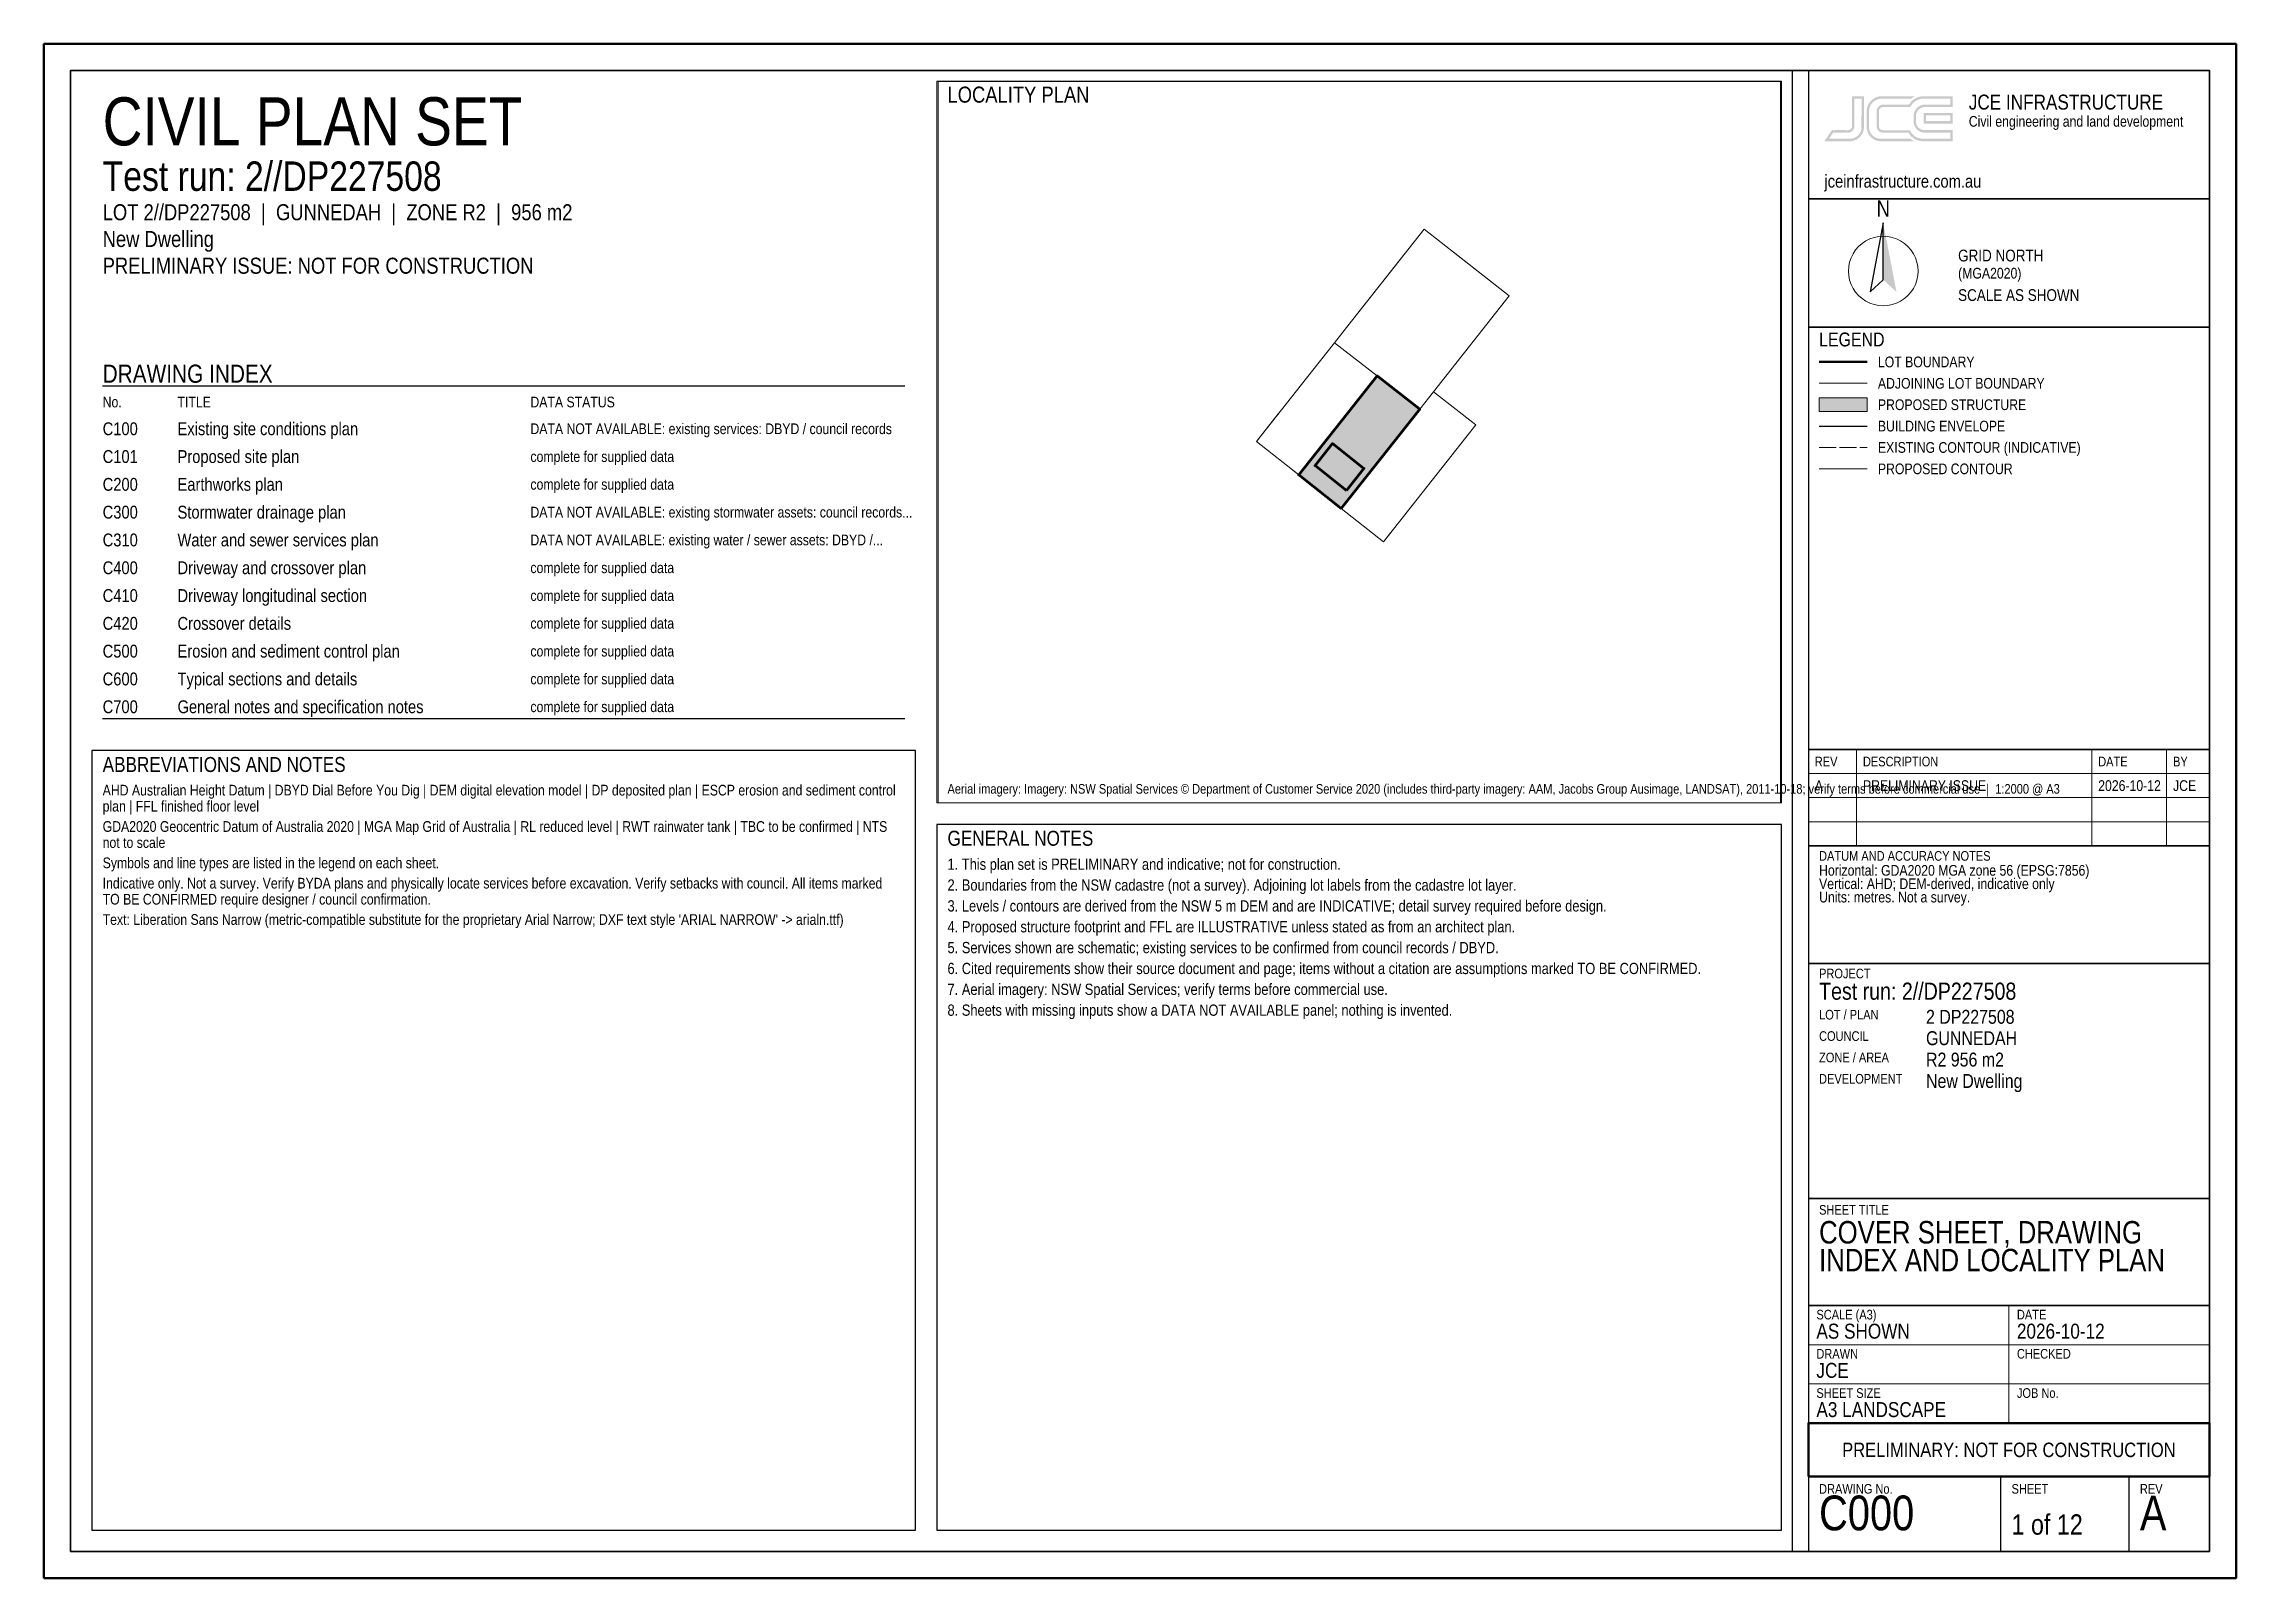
# Paper-space layout 'C000' of a CAD drawing. Header units: metres, sheet in millimetres. Extents: x 5 to 415, y 5 to 292.
# The model-space entities are those that its viewports show. They can reach past a viewport. Long polylines and large blocks are cut down to what shows.
import ezdxf
from ezdxf.enums import TextEntityAlignment as Align

# ---------------------------------------------------------------- set-up
doc = ezdxf.new("R2010")
doc.units = ezdxf.units.M
doc.header["$LTSCALE"] = 2.5
doc.linetypes.add('DASHED', pattern=[1.524, 1.27, -0.254])
for name, color, linetype, lineweight in [('A-BLDG-SLAB', 5, 'CONTINUOUS', 50), ('C-ANNO-LOGO', 2, 'CONTINUOUS', 13), ('C-ANNO-NOTE', 7, 'CONTINUOUS', 18), ('C-ANNO-NRTH', 7, 'CONTINUOUS', 18), ('C-ANNO-STMP', 1, 'CONTINUOUS', 35), ('C-ANNO-TABL', 7, 'CONTINUOUS', 18), ('C-ANNO-TTLB', 7, 'CONTINUOUS', 25), ('C-IMAG-LOCL', 8, 'CONTINUOUS', 13), ('C-PROP-ADJN', 9, 'CONTINUOUS', 13), ('C-PROP-BDY', 3, 'CONTINUOUS', 50), ('C-TOPO-EXST', 8, 'DASHED', 13), ('C-TOPO-PROP', 6, 'CONTINUOUS', 18), ('C-ZONE-ENVL', 1, 'CONTINUOUS', 35)]:
    doc.layers.add(name, color=color, linetype=linetype, lineweight=lineweight)
doc.layers.add('C-ANNO-VPRT', color=7, linetype='CONTINUOUS', lineweight=13, plot=False)
doc.styles.add('ARIAL NARROW', font='arialn.ttf')
picture_1 = doc.add_image_def('image1.png', size_in_pixel=(1400, 1200))

msp = doc.modelspace()

# ---------------------------------------------------------------- hatches: boundary and pattern name
at = {"layer": 'A-BLDG-SLAB', "true_color": 0x1a33b2}
for points in [[(238462.93, 6569526.4), (238462.75, 6569526.24), (238462.57, 6569526.1), (238462.37, 6569525.97), (238462.16, 6569525.87), (238461.94, 6569525.79), (238461.71, 6569525.73), (238461.48, 6569525.69), (238461.24, 6569525.67), (238461.01, 6569525.68), (238460.77, 6569525.71), (238460.54, 6569525.76), (238460.32, 6569525.84), (238460.11, 6569525.93), (238459.9, 6569526.05), (238459.71, 6569526.19), (238447.94, 6569535.49), (238447.76, 6569535.64), (238447.6, 6569535.81), (238447.46, 6569536), (238447.33, 6569536.2), (238447.23, 6569536.41), (238447.15, 6569536.63), (238447.08, 6569536.86), (238447.05, 6569537.09), (238447.03, 6569537.33), (238447.04, 6569537.56), (238447.07, 6569537.8), (238447.12, 6569538.03), (238447.2, 6569538.25), (238447.29, 6569538.46), (238447.41, 6569538.67), (238447.55, 6569538.86), (238454.06, 6569547.1), (238454.21, 6569547.27), (238454.38, 6569547.44), (238454.57, 6569547.58), (238454.77, 6569547.7), (238454.98, 6569547.81), (238455.2, 6569547.89), (238455.43, 6569547.95), (238455.66, 6569547.99), (238455.9, 6569548.01), (238456.13, 6569548), (238456.36, 6569547.97), (238456.59, 6569547.92), (238456.82, 6569547.84), (238457.03, 6569547.75), (238457.24, 6569547.63), (238457.43, 6569547.49), (238469.2, 6569538.19), (238469.37, 6569538.04), (238469.53, 6569537.86), (238469.68, 6569537.68), (238469.8, 6569537.48), (238469.91, 6569537.27), (238469.99, 6569537.05), (238470.05, 6569536.82), (238470.09, 6569536.59), (238470.11, 6569536.35), (238470.1, 6569536.12), (238470.07, 6569535.88), (238470.02, 6569535.65), (238469.94, 6569535.43), (238469.85, 6569535.22), (238469.73, 6569535.01), (238469.59, 6569534.82), (238463.08, 6569526.58)], [(238449.43, 6569537.37), (238455.94, 6569545.61), (238467.71, 6569536.31), (238461.2, 6569528.07)]]:
    msp.add_hatch(color=7, dxfattribs=at).paths.add_polyline_path(points)
at = {"layer": 'A-BLDG-SLAB', "true_color": 0xc7d6ff, "transparency": 33554623}
msp.add_hatch(color=7, dxfattribs=at).paths.add_polyline_path([(238449.43, 6569537.37), (238455.94, 6569545.61), (238467.71, 6569536.31), (238461.2, 6569528.07)])
msp.add_hatch(color=7, dxfattribs=at).paths.add_polyline_path([(238449.43, 6569537.37), (238455.94, 6569545.61), (238467.71, 6569536.31), (238461.2, 6569528.07)])
at = {"layer": 'C-PROP-BDY', "true_color": 0xffe633, "transparency": 33554521}
msp.add_hatch(color=7, dxfattribs=at).paths.add_polyline_path([(238443.33, 6569533.9), (238472.59, 6569570.9), (238488.56, 6569558.47), (238459.21, 6569521.36)])
at = {"layer": 'C-PROP-BDY', "true_color": 0xe6f5e0}
msp.add_hatch(color=7, dxfattribs=at).paths.add_polyline_path([(238443.33, 6569533.9), (238472.59, 6569570.9), (238488.56, 6569558.47), (238459.21, 6569521.36)])

# ---------------------------------------------------------------- linework, layer by layer
at = {"layer": 'A-BLDG-SLAB', "lineweight": 60, "true_color": 0x14339e}
msp.add_lwpolyline([(238461.2, 6569528.07), (238449.43, 6569537.37), (238455.94, 6569545.61), (238467.71, 6569536.31)], close=True, dxfattribs=at)
at = {"layer": 'C-PROP-ADJN', "lineweight": 9, "true_color": 0x4c4c4c}
for points in [[(238522.07, 6569600.83), (238490.24, 6569625.82), (238459.75, 6569587.27), (238456.63, 6569583.32), (238472.59, 6569570.9), (238488.56, 6569558.47), (238493.7, 6569564.98)], [(238472.59, 6569570.9), (238456.63, 6569583.32), (238446.15, 6569570.07), (238427.46, 6569546.45), (238443.33, 6569533.9)], [(238509.54, 6569552.57), (238493.7, 6569564.98), (238488.56, 6569558.47), (238459.21, 6569521.36), (238474.97, 6569508.86)]]:
    msp.add_lwpolyline(points, close=True, dxfattribs=at)
at = {"layer": 'C-PROP-ADJN', "lineweight": 13, "true_color": 0x595959}
for points in [[(238483.17, 6569616.88), (238459.75, 6569587.27), (238456.63, 6569583.32), (238472.59, 6569570.9), (238488.56, 6569558.47), (238493.7, 6569564.98), (238522.07, 6569600.83)], [(238522.07, 6569600.83), (238501.63, 6569616.88)], [(238435.61, 6569556.75), (238427.46, 6569546.45), (238443.33, 6569533.9), (238461.4, 6569556.75)], [(238477.66, 6569544.69), (238459.21, 6569521.36), (238474.97, 6569508.86), (238477.66, 6569512.26)], [(238441.19, 6569535.6), (238443.33, 6569533.9), (238444.67, 6569535.6)], [(238468.26, 6569532.81), (238459.21, 6569521.36), (238459.28, 6569521.3)]]:
    msp.add_lwpolyline(points, dxfattribs=at)
for points in [[(238472.59, 6569570.9), (238456.63, 6569583.32), (238446.15, 6569570.07), (238427.46, 6569546.45), (238443.33, 6569533.9)], [(238509.54, 6569552.57), (238493.7, 6569564.98), (238488.56, 6569558.47), (238459.21, 6569521.36), (238474.97, 6569508.86)]]:
    msp.add_lwpolyline(points, close=True, dxfattribs=at)
at = {"layer": 'C-PROP-BDY', "lineweight": 60}
msp.add_lwpolyline([(238459.21, 6569521.36), (238488.56, 6569558.47), (238472.59, 6569570.9), (238443.33, 6569533.9)], close=True, dxfattribs=at)
at = {"layer": 'C-PROP-BDY', "lineweight": 50}
msp.add_lwpolyline([(238459.21, 6569521.36), (238488.56, 6569558.47), (238472.59, 6569570.9), (238443.33, 6569533.9)], close=True, dxfattribs=at)
at = {"layer": 'C-PROP-BDY', "lineweight": 35}
msp.add_lwpolyline([(238459.21, 6569521.36), (238488.56, 6569558.47), (238472.59, 6569570.9), (238443.33, 6569533.9)], close=True, dxfattribs=at)
at = {"layer": 'C-PROP-BDY', "lineweight": 50}
for points in [[(238461.4, 6569556.75), (238443.33, 6569533.9), (238459.21, 6569521.36)], [(238459.21, 6569521.36), (238477.66, 6569544.69)], [(238444.67, 6569535.6), (238443.33, 6569533.9), (238459.21, 6569521.36)], [(238459.21, 6569521.36), (238468.26, 6569532.81)]]:
    msp.add_lwpolyline(points, dxfattribs=at)

# ---------------------------------------------------------------- pictures from other files: only their frames are drawn
at = {"layer": 'C-IMAG-LOCL'}
image = msp.add_image(picture_1, insert=(238308.45, 6569411.13), size_in_units=(315, 270), dxfattribs=dict(at, fade=35))

psp = doc.layouts.new('C000')

# ---------------------------------------------------------------- hatches: boundary and pattern name
at = {"layer": 'A-BLDG-SLAB', "true_color": 0xc7d6ff, "transparency": 33554585}
psp.add_hatch(color=7, dxfattribs=at).paths.add_polyline_path([(337, 223.2), (346, 223.2), (346, 225.8), (337, 225.8)])
at = {"layer": 'C-ANNO-LOGO', "true_color": 0xc79929}
h = psp.add_hatch(color=7, dxfattribs=at)
h.paths.add_polyline_path([(345.37, 282.21), (343.18, 282.21), (343.18, 276.57), (343.12, 276.31), (342.96, 276.08), (342.68, 275.9), (342.43, 275.85), (340.09, 275.86), (339.88, 275.84), (339.43, 275.86), (338.08, 273.92), (338.02, 273.79), (342.91, 273.78), (343.14, 273.81), (343.49, 273.89), (344.02, 274.11), (344.42, 274.38), (344.68, 274.64), (344.94, 274.95), (345.18, 275.38), (345.28, 275.7), (345.38, 276.15)])
h.paths.add_polyline_path([(344.92, 281.76), (344.95, 281.7), (344.92, 276.05), (344.76, 275.53), (344.47, 275.07), (344.11, 274.71), (343.76, 274.49), (343.43, 274.35), (343.03, 274.26), (342.68, 274.24), (342.32, 274.26), (342.04, 274.24), (338.88, 274.25), (338.87, 274.28), (339.65, 275.39), (342.56, 275.39), (342.97, 275.53), (343.19, 275.69), (343.36, 275.87), (343.49, 276.09), (343.59, 276.39), (343.6, 281.73), (343.63, 281.76)], flags=16)
psp.add_hatch(color=7, dxfattribs=at).paths.add_polyline_path([(346.68, 281.33), (346.34, 280.89), (346.16, 280.55), (346.02, 280.18), (345.94, 279.82), (345.92, 279.59), (345.92, 276.15), (346.02, 275.66), (346.21, 275.19), (346.49, 274.76), (346.76, 274.48), (347.07, 274.23), (347.45, 274.02), (347.78, 273.89), (348.19, 273.81), (348.48, 273.78), (354.69, 273.79), (354.67, 273.84), (354.4, 273.99), (354.08, 274.25), (348.52, 274.24), (348.15, 274.29), (347.69, 274.42), (347.23, 274.68), (346.87, 275.01), (346.65, 275.3), (346.48, 275.63), (346.36, 276.16), (346.36, 279.65), (346.39, 279.89), (346.53, 280.31), (346.71, 280.65), (346.86, 280.87), (347.18, 281.18), (347.47, 281.39), (347.99, 281.64), (348.48, 281.75), (349.01, 281.76), (354.24, 281.75), (354.67, 282.07), (354.85, 282.16), (354.86, 282.21), (348.44, 282.21), (348.09, 282.14), (347.58, 281.96), (347.07, 281.68)])
h = psp.add_hatch(color=7, dxfattribs=at)
h.paths.add_polyline_path([(361.99, 282.19), (356.38, 282.21), (356.16, 282.18), (355.84, 282.12), (355.35, 281.96), (354.82, 281.68), (354.49, 281.44), (354.19, 281.14), (353.82, 280.66), (353.39, 280.64), (348.98, 280.65), (348.8, 280.64), (348.54, 280.55), (348.23, 280.37), (348.03, 280.17), (347.86, 279.89), (347.79, 279.65), (347.79, 276.36), (347.88, 276.07), (348.01, 275.86), (348.18, 275.67), (348.37, 275.53), (348.75, 275.39), (353.74, 275.37), (354.12, 274.82), (354.53, 274.43), (355.03, 274.11), (355.32, 273.98), (355.79, 273.85), (356.33, 273.78), (361.98, 273.79), (361.99, 275.84), (361.96, 275.86), (356.59, 275.86), (356.17, 275.96), (355.74, 276.19), (355.43, 276.5), (355.24, 276.84), (355.18, 277.02), (355.14, 277.23), (355.14, 278.72), (355.23, 279.11), (355.37, 279.38), (355.53, 279.61), (355.69, 279.77), (355.95, 279.95), (356.23, 280.09), (356.44, 280.15), (356.77, 280.19), (361.99, 280.19)])
h.paths.add_polyline_path([(361.56, 281.73), (361.56, 280.67), (361.54, 280.65), (356.56, 280.64), (355.99, 280.48), (355.52, 280.21), (355.14, 279.84), (354.96, 279.57), (354.8, 279.23), (354.74, 279.02), (354.69, 278.71), (354.69, 277.35), (354.74, 276.98), (354.8, 276.78), (354.96, 276.43), (355.15, 276.15), (355.42, 275.88), (355.73, 275.66), (356.08, 275.5), (356.56, 275.39), (361.49, 275.41), (361.56, 275.36), (361.56, 274.28), (361.53, 274.25), (356.66, 274.26), (356.6, 274.24), (356.13, 274.26), (355.47, 274.42), (355.06, 274.62), (354.75, 274.83), (354.29, 275.3), (354.19, 275.45), (353.99, 275.85), (348.89, 275.85), (348.66, 275.9), (348.49, 275.99), (348.35, 276.13), (348.25, 276.3), (348.22, 276.47), (348.23, 279.61), (348.28, 279.77), (348.41, 279.94), (348.68, 280.13), (348.98, 280.19), (354.05, 280.19), (354.09, 280.22), (354.22, 280.46), (354.41, 280.72), (354.78, 281.09), (354.97, 281.24), (355.29, 281.44), (355.55, 281.55), (355.93, 281.68), (356.34, 281.75), (361.54, 281.76)], flags=16)
h = psp.add_hatch(color=7, dxfattribs=at)
h.paths.add_polyline_path([(356.58, 279.08), (356.57, 277.13), (356.61, 277.09), (361.62, 277.08), (361.99, 277.1), (361.99, 279.09)])
h.paths.add_polyline_path([(357.01, 278.61), (357.08, 278.65), (361.54, 278.64), (361.56, 278.62), (361.56, 277.56), (361.54, 277.54), (357.04, 277.54), (357.01, 277.61)], flags=16)
at = {"layer": 'C-ANNO-NRTH', "true_color": 0x000000}
psp.add_hatch(color=7, dxfattribs=at).paths.add_polyline_path([(349, 258.5), (351.47, 245.6), (349, 247.88)])

# ---------------------------------------------------------------- linework, layer by layer
at = {"layer": 'A-BLDG-SLAB', "lineweight": 18, "true_color": 0x14339e}
psp.add_lwpolyline([(337, 223.2), (346, 223.2), (346, 225.8), (337, 225.8)], close=True, dxfattribs=at)
at = {"layer": 'C-ANNO-NRTH', "lineweight": 25}
psp.add_lwpolyline([(349, 258.5), (346.53, 245.6), (349, 247.88)], close=True, dxfattribs=at)
at = {"layer": 'C-ANNO-NRTH', "lineweight": 18}
for points in [[(345.04, 254.66), (344.4, 254.1)], [(345.75, 255.13), (345.04, 254.66)], [(346.51, 255.51), (345.75, 255.13)], [(347.32, 255.78), (346.51, 255.51)], [(348.15, 255.94), (347.32, 255.78)], [(349, 256), (348.15, 255.94)], [(349.85, 255.94), (349, 256)], [(350.68, 255.78), (349.85, 255.94)], [(351.49, 255.51), (350.68, 255.78)], [(352.25, 255.13), (351.49, 255.51)], [(352.96, 254.66), (352.25, 255.13)], [(353.6, 254.1), (352.96, 254.66)], [(342.56, 250.35), (342.5, 249.5)], [(342.72, 251.18), (342.56, 250.35)], [(342.99, 251.99), (342.72, 251.18)], [(343.37, 252.75), (342.99, 251.99)], [(343.84, 253.46), (343.37, 252.75)], [(344.4, 254.1), (343.84, 253.46)], [(354.16, 253.46), (353.6, 254.1)], [(354.63, 252.75), (354.16, 253.46)], [(355.01, 251.99), (354.63, 252.75)], [(355.28, 251.18), (355.01, 251.99)], [(355.44, 250.35), (355.28, 251.18)], [(355.5, 249.5), (355.44, 250.35)], [(342.5, 249.5), (342.56, 248.65)], [(342.56, 248.65), (342.72, 247.82)], [(342.72, 247.82), (342.99, 247.01)], [(342.99, 247.01), (343.37, 246.25)], [(343.37, 246.25), (343.84, 245.54)], [(354.16, 245.54), (354.63, 246.25)], [(354.63, 246.25), (355.01, 247.01)], [(355.01, 247.01), (355.28, 247.82)], [(355.28, 247.82), (355.44, 248.65)], [(355.44, 248.65), (355.5, 249.5)], [(343.84, 245.54), (344.4, 244.9)], [(344.4, 244.9), (345.04, 244.34)], [(345.04, 244.34), (345.75, 243.87)], [(345.75, 243.87), (346.51, 243.49)], [(346.51, 243.49), (347.32, 243.22)], [(347.32, 243.22), (348.15, 243.06)], [(348.15, 243.06), (349, 243)], [(349, 243), (349.85, 243.06)], [(349.85, 243.06), (350.68, 243.22)], [(350.68, 243.22), (351.49, 243.49)], [(351.49, 243.49), (352.25, 243.87)], [(352.25, 243.87), (352.96, 244.34)], [(352.96, 244.34), (353.6, 244.9)], [(353.6, 244.9), (354.16, 245.54)]]:
    psp.add_lwpolyline(points, dxfattribs=at)
at = {"layer": 'C-ANNO-STMP', "lineweight": 50, "true_color": 0xb81a1a}
psp.add_lwpolyline([(335, 24), (410, 24), (410, 34), (335, 34)], close=True, dxfattribs=at)
at = {"layer": 'C-ANNO-TABL', "lineweight": 25}
for points in [[(16, 228), (166, 228)], [(16, 165.8), (166, 165.8)]]:
    psp.add_lwpolyline(points, dxfattribs=at)
at = {"layer": 'C-ANNO-TABL', "lineweight": 13}
for points in [[(344, 142), (344, 160)], [(388, 142), (388, 160)], [(402, 142), (402, 160)], [(335, 155.5), (410, 155.5)], [(335, 151), (410, 151)], [(335, 146.5), (410, 146.5)]]:
    psp.add_lwpolyline(points, dxfattribs=at)
at = {"layer": 'C-ANNO-TABL', "lineweight": 25}
for points in [[(14, 14), (168, 14), (168, 159.8), (14, 159.8)], [(172, 14), (330, 14), (330, 146), (172, 146)]]:
    psp.add_lwpolyline(points, close=True, dxfattribs=at)
at = {"layer": 'C-ANNO-TTLB', "lineweight": 50}
psp.add_lwpolyline([(5, 5), (415, 5), (415, 292), (5, 292)], close=True, dxfattribs=at)
at = {"layer": 'C-ANNO-TTLB', "lineweight": 35}
psp.add_lwpolyline([(10, 10), (410, 10), (410, 287), (10, 287)], close=True, dxfattribs=at)
at = {"layer": 'C-ANNO-TTLB', "lineweight": 25}
for points in [[(10, 10), (332, 10), (332, 287), (10, 287)], [(335, 263), (410, 263), (410, 287), (335, 287)], [(335, 239), (410, 239), (410, 263), (335, 263)], [(335, 160), (410, 160), (410, 239), (335, 239)], [(335, 142), (410, 142), (410, 160), (335, 160)], [(335, 120), (410, 120), (410, 142), (335, 142)], [(335, 76), (410, 76), (410, 120), (335, 120)], [(335, 56), (410, 56), (410, 76), (335, 76)], [(335, 34), (410, 34), (410, 56), (335, 56)], [(335, 10), (410, 10), (410, 24), (335, 24)]]:
    psp.add_lwpolyline(points, close=True, dxfattribs=at)
at = {"layer": 'C-ANNO-TTLB', "lineweight": 18}
for points in [[(372.5, 34), (372.5, 56)], [(335, 48.67), (410, 48.67)], [(335, 41.33), (410, 41.33)]]:
    psp.add_lwpolyline(points, dxfattribs=at)
at = {"layer": 'C-ANNO-TTLB', "lineweight": 25}
for points in [[(371, 10), (371, 24)], [(395, 10), (395, 24)]]:
    psp.add_lwpolyline(points, dxfattribs=at)
at = {"layer": 'C-PROP-ADJN', "lineweight": 13, "true_color": 0x595959}
psp.add_lwpolyline([(337, 228.5), (346, 228.5)], dxfattribs=at)
at = {"layer": 'C-PROP-BDY', "lineweight": 50, "true_color": 0x00801a}
psp.add_lwpolyline([(337, 232.5), (346, 232.5)], dxfattribs=at)
at = {"layer": 'C-TOPO-EXST', "linetype": 'DASHED', "lineweight": 13, "true_color": 0x808080}
psp.add_lwpolyline([(337, 216.5), (346, 216.5)], dxfattribs=at)
at = {"layer": 'C-TOPO-PROP', "lineweight": 20, "true_color": 0xb80080}
psp.add_lwpolyline([(337, 212.5), (346, 212.5)], dxfattribs=at)
at = {"layer": 'C-ZONE-ENVL', "lineweight": 30, "true_color": 0xcc1a1a}
psp.add_lwpolyline([(337, 220.5), (346, 220.5)], dxfattribs=at)

# ---------------------------------------------------------------- texts
at = {"layer": 'C-ANNO-NOTE', "style": 'ARIAL NARROW'}
for s, height, p in [('LOCALITY PLAN', 3, (174, 284)), ('CIVIL PLAN SET', 9, (16, 282)), ('Test run: 2//DP227508', 5.5, (16, 270)), ('LOT 2//DP227508  |  GUNNEDAH  |  ZONE R2  |  956 m2', 3, (16, 262)), ('New Dwelling', 3, (16, 257)), ('PRELIMINARY ISSUE: NOT FOR CONSTRUCTION', 3, (16, 252)), ('DRAWING INDEX', 3.4, (16, 232)), ('AHD Australian Height Datum | DBYD Dial Before You Dig | DEM digital elevation model | DP deposited plan | ESCP erosion and sediment control', 2, (16, 153.4)), ('plan | FFL finished floor level', 2, (16, 150.4)), ('GDA2020 Geocentric Datum of Australia 2020 | MGA Map Grid of Australia | RL reduced level | RWT rainwater tank | TBC to be confirmed | NTS', 2, (16, 146.6)), ('not to scale', 2, (16, 143.6)), ('Symbols and line types are listed in the legend on each sheet.', 2, (16, 139.8)), ('1. This plan set is PRELIMINARY and indicative; not for construction.', 2.1, (174, 139.6)), ('Indicative only. Not a survey. Verify BYDA plans and physically locate services before excavation. Verify setbacks with council. All items marked', 2, (16, 136)), ('2. Boundaries from the NSW cadastre (not a survey). Adjoining lot labels from the cadastre lot layer.', 2.1, (174, 135.7)), ('TO BE CONFIRMED require designer / council confirmation.', 2, (16, 133)), ('3. Levels / contours are derived from the NSW 5 m DEM and are INDICATIVE; detail survey required before design.', 2.1, (174, 131.8)), ("Text: Liberation Sans Narrow (metric-compatible substitute for the proprietary Arial Narrow; DXF text style 'ARIAL NARROW' -> arialn.ttf)", 2, (16, 129.2)), ('4. Proposed structure footprint and FFL are ILLUSTRATIVE unless stated as from an architect plan.', 2.1, (174, 127.9)), ('5. Services shown are schematic; existing services to be confirmed from council records / DBYD.', 2.1, (174, 124)), ('6. Cited requirements show their source document and page; items without a citation are assumptions marked TO BE CONFIRMED.', 2.1, (174, 120.1)), ('7. Aerial imagery: NSW Spatial Services; verify terms before commercial use.', 2.1, (174, 116.2)), ('8. Sheets with missing inputs show a DATA NOT AVAILABLE panel; nothing is invented.', 2.1, (174, 112.3))]:
    psp.add_text(s, height=height, dxfattribs=at).set_placement(p, align=Align.TOP_LEFT)
for s, height, p in [('No.', 2, (16, 225)), ('TITLE', 2, (30, 225)), ('DATA STATUS', 2, (96, 225)), ('C100', 2.4, (16, 220)), ('Existing site conditions plan', 2.4, (30, 220)), ('C101', 2.4, (16, 214.8)), ('Proposed site plan', 2.4, (30, 214.8)), ('complete for supplied data', 2, (96, 214.8)), ('C200', 2.4, (16, 209.6)), ('Earthworks plan', 2.4, (30, 209.6)), ('complete for supplied data', 2, (96, 209.6)), ('C300', 2.4, (16, 204.4)), ('Stormwater drainage plan', 2.4, (30, 204.4)), ('C310', 2.4, (16, 199.2)), ('Water and sewer services plan', 2.4, (30, 199.2)), ('C400', 2.4, (16, 194)), ('Driveway and crossover plan', 2.4, (30, 194)), ('complete for supplied data', 2, (96, 194)), ('C410', 2.4, (16, 188.8)), ('Driveway longitudinal section', 2.4, (30, 188.8)), ('complete for supplied data', 2, (96, 188.8)), ('C420', 2.4, (16, 183.6)), ('Crossover details', 2.4, (30, 183.6)), ('complete for supplied data', 2, (96, 183.6)), ('C500', 2.4, (16, 178.4)), ('Erosion and sediment control plan', 2.4, (30, 178.4)), ('complete for supplied data', 2, (96, 178.4)), ('C600', 2.4, (16, 173.2)), ('Typical sections and details', 2.4, (30, 173.2)), ('complete for supplied data', 2, (96, 173.2)), ('C700', 2.4, (16, 168)), ('General notes and specification notes', 2.4, (30, 168)), ('complete for supplied data', 2, (96, 168))]:
    psp.add_text(s, height=height, dxfattribs=at).set_placement(p, align=Align.MIDDLE_LEFT)
at = {"layer": 'C-ANNO-NOTE', "true_color": 0xb21a1a, "style": 'ARIAL NARROW'}
for s, p in [('DATA NOT AVAILABLE: existing services: DBYD / council records', (96, 220)), ('DATA NOT AVAILABLE: existing stormwater assets: council records...', (96, 204.4)), ('DATA NOT AVAILABLE: existing water / sewer assets: DBYD /...', (96, 199.2))]:
    psp.add_text(s, height=2, dxfattribs=at).set_placement(p, align=Align.MIDDLE_LEFT)
at = {"layer": 'C-ANNO-NOTE', "true_color": 0x000000, "style": 'ARIAL NARROW'}
for s, p in [('ABBREVIATIONS AND NOTES', (16, 158.6)), ('GENERAL NOTES', (174, 144.8))]:
    psp.add_text(s, height=2.8, dxfattribs=at).set_placement(p, align=Align.TOP_LEFT)
at = {"layer": 'C-ANNO-NOTE', "style": 'ARIAL NARROW'}
psp.add_text('Aerial imagery: Imagery: NSW Spatial Services © Department of Customer Service 2020 (includes third-party imagery: AAM, Jacobs Group Ausimage, LANDSAT), 2011-10-18; verify terms before commercial use  |  1:2000 @ A3', height=1.8, dxfattribs=at).set_placement((174, 151.2), align=Align.BOTTOM_LEFT)
at = {"layer": 'C-ANNO-NRTH', "style": 'ARIAL NARROW'}
psp.add_text('N', height=3, dxfattribs=at).set_placement((349, 261.2), align=Align.MIDDLE_CENTER)
for s, height, p in [('GRID NORTH', 2.2, (363, 253.5)), ('(MGA2020)', 2, (363, 250.1)), ('SCALE AS SHOWN', 2.2, (363, 246.1))]:
    psp.add_text(s, height=height, dxfattribs=at).set_placement(p, align=Align.TOP_LEFT)
at = {"layer": 'C-ANNO-STMP', "true_color": 0xb81a1a, "style": 'ARIAL NARROW'}
psp.add_text('PRELIMINARY: NOT FOR CONSTRUCTION', height=2.7, dxfattribs=at).set_placement((372.5, 29), align=Align.MIDDLE_CENTER)
at = {"layer": 'C-ANNO-TABL', "style": 'ARIAL NARROW'}
for s, height, p in [('REV', 1.8, (336.2, 157.75)), ('DESCRIPTION', 1.8, (345.2, 157.75)), ('DATE', 1.8, (389.2, 157.75)), ('BY', 1.8, (403.2, 157.75)), ('A', 2, (336.2, 153.25)), ('PRELIMINARY ISSUE', 2, (345.2, 153.25)), ('2026-10-12', 2, (389.2, 153.25)), ('JCE', 2, (403.2, 153.25))]:
    psp.add_text(s, height=height, dxfattribs=at).set_placement(p, align=Align.MIDDLE_LEFT)
at = {"layer": 'C-ANNO-TTLB', "style": 'ARIAL NARROW'}
for s, height, p in [('JCE INFRASTRUCTURE', 2.8, (365, 282.5)), ('LEGEND', 2.6, (337, 238)), ('Vertical: AHD; DEM-derived, indicative only', 2, (337, 135.9)), ('Horizontal: GDA2020 MGA zone 56 (EPSG:7856)', 2, (337, 138.4)), ('Units: metres. Not a survey.', 2, (337, 133.4)), ('Test run: 2//DP227508', 3.2, (337, 116.4)), ('2 DP227508', 2.6, (357, 111.3)), ('GUNNEDAH', 2.6, (357, 107.3)), ('R2 956 m2', 2.6, (357, 103.3)), ('New Dwelling', 2.6, (357, 99.3)), ('COVER SHEET, DRAWING', 4.2, (337, 71.8)), ('INDEX AND LOCALITY PLAN', 4.2, (337, 66.6)), ('AS SHOWN', 2.8, (336.5, 52.6)), ('2026-10-12', 2.8, (374, 52.6)), ('JCE', 2.8, (336.5, 45.27)), ('A3 LANDSCAPE', 2.8, (336.5, 37.93))]:
    psp.add_text(s, height=height, dxfattribs=at).set_placement(p, align=Align.TOP_LEFT)
at = {"layer": 'C-ANNO-TTLB', "true_color": 0x404040, "style": 'ARIAL NARROW'}
psp.add_text('Civil engineering and land development', height=2, dxfattribs=at).set_placement((365, 278.5), align=Align.TOP_LEFT)
at = {"layer": 'C-ANNO-TTLB', "true_color": 0x1a408c, "style": 'ARIAL NARROW'}
psp.add_text('jceinfrastructure.com.au', height=2.4, dxfattribs=at).set_placement((338, 267.5), align=Align.TOP_LEFT)
at = {"layer": 'C-ANNO-TTLB', "style": 'ARIAL NARROW'}
for s, p in [('LOT BOUNDARY', (348, 232.5)), ('ADJOINING LOT BOUNDARY', (348, 228.5)), ('PROPOSED STRUCTURE', (348, 224.5)), ('BUILDING ENVELOPE', (348, 220.5)), ('EXISTING CONTOUR (INDICATIVE)', (348, 216.5)), ('PROPOSED CONTOUR', (348, 212.5))]:
    psp.add_text(s, height=2, dxfattribs=at).set_placement(p, align=Align.MIDDLE_LEFT)
at = {"layer": 'C-ANNO-TTLB', "true_color": 0x595959, "style": 'ARIAL NARROW'}
for s, p in [('DATUM AND ACCURACY NOTES', (337, 141)), ('PROJECT', (337, 119)), ('LOT / PLAN', (337, 111.3)), ('COUNCIL', (337, 107.3)), ('ZONE / AREA', (337, 103.3)), ('DEVELOPMENT', (337, 99.3)), ('SHEET TITLE', (337, 74.8)), ('SCALE (A3)', (336.5, 55.2)), ('DATE', (374, 55.2)), ('DRAWN', (336.5, 47.87)), ('CHECKED', (374, 47.87)), ('SHEET SIZE', (336.5, 40.53)), ('JOB No.', (374, 40.53)), ('DRAWING No.', (337, 22.6)), ('SHEET', (373, 22.6)), ('REV', (397, 22.6))]:
    psp.add_text(s, height=1.8, dxfattribs=at).set_placement(p, align=Align.TOP_LEFT)
at = {"layer": 'C-ANNO-TTLB', "style": 'ARIAL NARROW'}
for s, height, p in [('C000', 6.5, (337, 12)), ('1 of 12', 3.8, (373, 12)), ('A', 6.5, (397, 12))]:
    psp.add_text(s, height=height, dxfattribs=at).set_placement(p, align=Align.BOTTOM_LEFT)

# ---------------------------------------------------------------- viewports
at = {"layer": 'C-ANNO-VPRT'}
vp = psp.add_viewport(center=(251, 217.5), size=(158, 135), view_center_point=(238465.93, 6569546.16), view_height=270, dxfattribs=at)
vp.frozen_layers = ['C-ANNO-LOGO', 'C-ANNO-NOTE', 'C-ANNO-NRTH', 'C-ANNO-STMP', 'C-ANNO-TABL', 'C-ANNO-TTLB', 'C-ANNO-VPRT', 'C-TOPO-EXST', 'C-TOPO-PROP', 'C-ZONE-ENVL']

doc.saveas('drawing.dxf')
